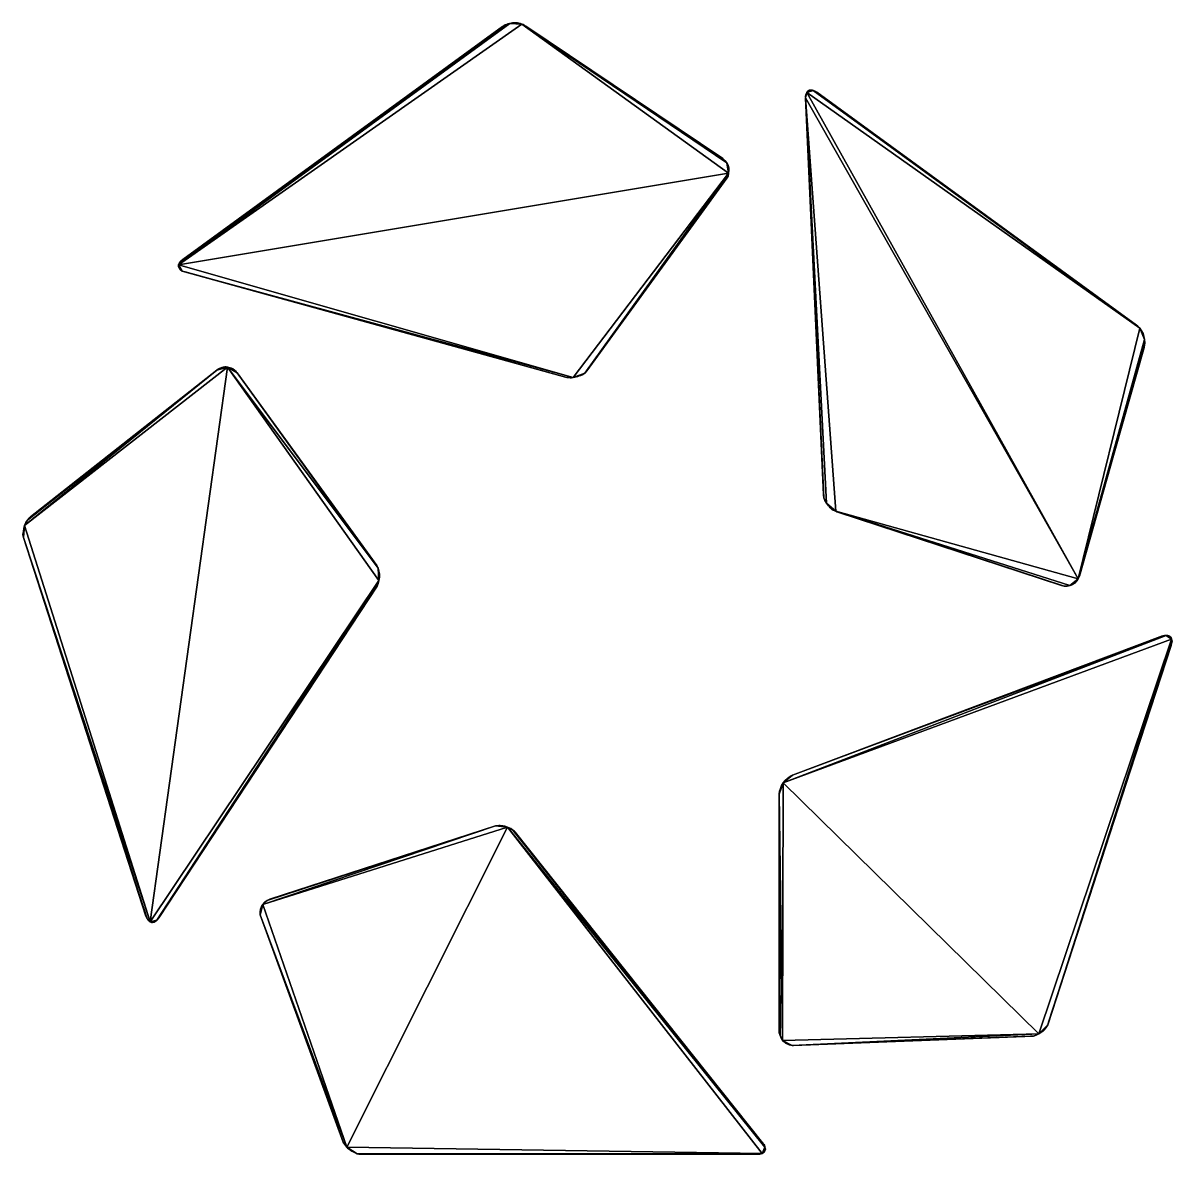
# Model space of a CAD drawing. Header units: millimetres. Extents: x 245 to 2830, y 44 to 1976.
# Drawn here: x 2354.1 to 2452.5, y 59.4 to 156.3 of the extents above; entities that cross this region are included whole.
import ezdxf

# ---------------------------------------------------------------- set-up
doc = ezdxf.new("R2010")
doc.units = ezdxf.units.MM
doc.layers.add('FloorPlan-page-1', color=7, linetype='Continuous')

msp = doc.modelspace()

# ---------------------------------------------------------------- linework, layer by layer
at = {"layer": 'FloorPlan-page-1', "color": 7, "true_color": 0x000000}
for points in [[(2395.808, 156.204, -0.05), (2395.295, 156.01, -0.05), (2367.446, 135.534, -0.05)], [(2396.833, 156.149, -0.05), (2395.808, 156.204, -0.05), (2367.446, 135.534, -0.05)], [(2414.545, 143.393, -0.05), (2396.833, 156.149, -0.05), (2367.446, 135.534, -0.05)], [(2395.295, 156.01, -0.05), (2367.643, 135.866, -0.05), (2367.446, 135.534, -0.05)], [(2395.295, 156.01, -0.05), (2367.801, 136.005, -0.05), (2367.643, 135.866, -0.05)], [(2395.295, 156.01, -0.05), (2395.177, 155.955, -0.05), (2367.801, 136.005, -0.05)], [(2395.808, 156.204, -0.05), (2395.532, 156.121, -0.05), (2395.295, 156.01, -0.05)], [(2395.532, 156.121, -0.05), (2395.413, 156.093, -0.05), (2395.295, 156.01, -0.05)], [(2395.808, 156.204, -0.05), (2395.65, 156.176, -0.05), (2395.532, 156.121, -0.05)], [(2396.044, 156.259, -0.05), (2395.926, 156.232, -0.05), (2395.808, 156.204, -0.05)], [(2396.321, 156.259, -0.05), (2396.044, 156.259, -0.05), (2395.808, 156.204, -0.05)], [(2396.833, 156.149, -0.05), (2396.321, 156.259, -0.05), (2395.808, 156.204, -0.05)], [(2396.321, 156.259, -0.05), (2396.202, 156.259, -0.05), (2396.044, 156.259, -0.05)], [(2396.597, 156.232, -0.05), (2396.478, 156.259, -0.05), (2396.321, 156.259, -0.05)], [(2396.833, 156.149, -0.05), (2396.597, 156.232, -0.05), (2396.321, 156.259, -0.05)], [(2396.833, 156.149, -0.05), (2396.715, 156.204, -0.05), (2396.597, 156.232, -0.05)], [(2397.07, 156.038, -0.05), (2396.952, 156.121, -0.05), (2396.833, 156.149, -0.05)], [(2414.071, 144.638, -0.05), (2397.07, 156.038, -0.05), (2396.833, 156.149, -0.05)], [(2414.387, 144.278, -0.05), (2414.071, 144.638, -0.05), (2396.833, 156.149, -0.05)], [(2414.545, 143.393, -0.05), (2414.387, 144.278, -0.05), (2396.833, 156.149, -0.05)], [(2414.071, 144.638, -0.05), (2397.188, 155.983, -0.05), (2397.07, 156.038, -0.05)], [(2421.25, 150.31, -0.05), (2421.171, 150.144, -0.05), (2421.132, 149.923, -0.05)], [(2421.25, 150.31, -0.05), (2421.132, 149.923, -0.05), (2421.132, 149.812, -0.05)], [(2421.132, 149.84, -0.05), (2444.484, 108.639, -0.05), (2421.25, 150.31, -0.05)], [(2421.171, 150.144, -0.05), (2421.132, 150.034, -0.05), (2421.132, 149.923, -0.05)], [(2421.132, 149.84, -0.05), (2422.67, 115.971, -0.05), (2422.67, 115.833, -0.05)], [(2421.132, 149.84, -0.05), (2422.67, 115.833, -0.05), (2422.71, 115.584, -0.05)], [(2421.132, 149.84, -0.05), (2422.71, 115.584, -0.05), (2422.946, 115.114, -0.05)], [(2421.132, 149.84, -0.05), (2422.946, 115.114, -0.05), (2423.735, 114.422, -0.05)], [(2421.132, 149.84, -0.05), (2423.735, 114.422, -0.05), (2444.484, 108.639, -0.05)], [(2421.25, 150.31, -0.05), (2421.211, 150.227, -0.05), (2421.171, 150.144, -0.05)], [(2421.487, 150.504, -0.05), (2421.329, 150.421, -0.05), (2421.25, 150.31, -0.05)], [(2421.803, 150.476, -0.05), (2421.487, 150.504, -0.05), (2421.25, 150.31, -0.05)], [(2449.77, 130.111, -0.05), (2421.803, 150.476, -0.05), (2421.25, 150.31, -0.05)], [(2421.329, 150.421, -0.05), (2421.29, 150.366, -0.05), (2421.25, 150.31, -0.05)], [(2444.484, 108.639, -0.05), (2449.77, 130.111, -0.05), (2421.25, 150.31, -0.05)], [(2421.487, 150.504, -0.05), (2421.408, 150.476, -0.05), (2421.329, 150.421, -0.05)], [(2421.645, 150.504, -0.05), (2421.526, 150.504, -0.05), (2421.487, 150.504, -0.05)], [(2421.803, 150.476, -0.05), (2421.645, 150.504, -0.05), (2421.487, 150.504, -0.05)], [(2421.803, 150.476, -0.05), (2421.724, 150.504, -0.05), (2421.645, 150.504, -0.05)], [(2422, 150.393, -0.05), (2421.881, 150.449, -0.05), (2421.803, 150.476, -0.05)], [(2449.493, 130.36, -0.05), (2422, 150.393, -0.05), (2421.803, 150.476, -0.05)], [(2449.77, 130.111, -0.05), (2449.493, 130.36, -0.05), (2421.803, 150.476, -0.05)], [(2449.493, 130.36, -0.05), (2422.118, 150.338, -0.05), (2422, 150.393, -0.05)], [(2414.229, 144.472, -0.05), (2414.15, 144.555, -0.05), (2414.071, 144.638, -0.05)], [(2414.387, 144.278, -0.05), (2414.229, 144.472, -0.05), (2414.071, 144.638, -0.05)], [(2414.387, 144.278, -0.05), (2414.308, 144.389, -0.05), (2414.229, 144.472, -0.05)], [(2414.505, 144.084, -0.05), (2414.466, 144.195, -0.05), (2414.387, 144.278, -0.05)], [(2414.584, 143.863, -0.05), (2414.505, 144.084, -0.05), (2414.387, 144.278, -0.05)], [(2414.545, 143.393, -0.05), (2414.584, 143.863, -0.05), (2414.387, 144.278, -0.05)], [(2414.584, 143.863, -0.05), (2414.545, 143.974, -0.05), (2414.505, 144.084, -0.05)], [(2414.545, 143.393, -0.05), (2414.584, 143.614, -0.05), (2414.584, 143.863, -0.05)], [(2414.584, 143.614, -0.05), (2414.584, 143.725, -0.05), (2414.584, 143.863, -0.05)], [(2367.446, 135.534, -0.05), (2401.251, 125.877, -0.05), (2414.545, 143.393, -0.05)], [(2401.251, 125.877, -0.05), (2402.237, 126.265, -0.05), (2414.545, 143.393, -0.05)], [(2402.237, 126.265, -0.05), (2414.387, 142.95, -0.05), (2414.545, 143.393, -0.05)], [(2402.237, 126.265, -0.05), (2402.395, 126.458, -0.05), (2414.387, 142.95, -0.05)], [(2402.395, 126.458, -0.05), (2402.474, 126.569, -0.05), (2414.387, 142.95, -0.05)], [(2414.387, 142.95, -0.05), (2414.505, 143.144, -0.05), (2414.545, 143.393, -0.05)], [(2414.387, 142.95, -0.05), (2414.466, 143.033, -0.05), (2414.505, 143.144, -0.05)], [(2414.505, 143.144, -0.05), (2414.545, 143.254, -0.05), (2414.545, 143.393, -0.05)], [(2414.545, 143.393, -0.05), (2414.584, 143.503, -0.05), (2414.584, 143.614, -0.05)], [(2367.643, 135.866, -0.05), (2367.525, 135.7, -0.05), (2367.446, 135.534, -0.05)], [(2367.643, 135.866, -0.05), (2367.565, 135.783, -0.05), (2367.525, 135.7, -0.05)], [(2367.801, 136.005, -0.05), (2367.722, 135.922, -0.05), (2367.643, 135.866, -0.05)], [(2367.525, 135.7, -0.05), (2367.486, 135.617, -0.05), (2367.446, 135.534, -0.05)], [(2367.446, 135.534, -0.05), (2367.446, 135.479, -0.05), (2367.446, 135.396, -0.05)], [(2367.446, 135.534, -0.05), (2367.446, 135.396, -0.05), (2367.525, 135.258, -0.05)], [(2367.446, 135.534, -0.05), (2367.525, 135.258, -0.05), (2367.762, 135.009, -0.05)], [(2367.446, 135.534, -0.05), (2367.762, 135.009, -0.05), (2401.251, 125.877, -0.05)], [(2367.446, 135.396, -0.05), (2367.486, 135.313, -0.05), (2367.525, 135.258, -0.05)], [(2367.525, 135.258, -0.05), (2367.565, 135.175, -0.05), (2367.604, 135.119, -0.05)], [(2367.525, 135.258, -0.05), (2367.604, 135.119, -0.05), (2367.762, 135.009, -0.05)], [(2367.604, 135.119, -0.05), (2367.683, 135.064, -0.05), (2367.762, 135.009, -0.05)], [(2367.762, 135.009, -0.05), (2367.88, 134.981, -0.05), (2367.998, 134.926, -0.05)], [(2367.762, 135.009, -0.05), (2367.998, 134.926, -0.05), (2400.699, 125.877, -0.05)], [(2367.762, 135.009, -0.05), (2400.699, 125.877, -0.05), (2401.251, 125.877, -0.05)], [(2367.998, 134.926, -0.05), (2400.581, 125.905, -0.05), (2400.699, 125.877, -0.05)], [(2444.484, 108.639, -0.05), (2450.164, 129.142, -0.05), (2449.77, 130.111, -0.05)], [(2449.77, 130.111, -0.05), (2449.612, 130.277, -0.05), (2449.493, 130.36, -0.05)], [(2449.77, 130.111, -0.05), (2449.691, 130.194, -0.05), (2449.612, 130.277, -0.05)], [(2449.927, 129.89, -0.05), (2449.848, 130, -0.05), (2449.77, 130.111, -0.05)], [(2450.046, 129.668, -0.05), (2449.927, 129.89, -0.05), (2449.77, 130.111, -0.05)], [(2450.164, 129.142, -0.05), (2450.046, 129.668, -0.05), (2449.77, 130.111, -0.05)], [(2444.484, 108.639, -0.05), (2450.164, 128.617, -0.05), (2450.164, 129.142, -0.05)], [(2450.046, 129.668, -0.05), (2450.006, 129.779, -0.05), (2449.927, 129.89, -0.05)], [(2450.125, 129.392, -0.05), (2450.085, 129.53, -0.05), (2450.046, 129.668, -0.05)], [(2450.164, 129.142, -0.05), (2450.125, 129.392, -0.05), (2450.046, 129.668, -0.05)], [(2450.164, 129.142, -0.05), (2450.164, 129.281, -0.05), (2450.125, 129.392, -0.05)], [(2450.203, 128.866, -0.05), (2450.203, 129.004, -0.05), (2450.164, 129.142, -0.05)], [(2450.164, 128.617, -0.05), (2450.203, 128.866, -0.05), (2450.164, 129.142, -0.05)], [(2444.484, 108.639, -0.05), (2444.602, 108.86, -0.05), (2450.164, 128.617, -0.05)], [(2444.602, 108.86, -0.05), (2450.164, 128.478, -0.05), (2450.164, 128.617, -0.05)], [(2450.164, 128.617, -0.05), (2450.203, 128.727, -0.05), (2450.203, 128.866, -0.05)], [(2371.627, 126.763, -0.05), (2370.72, 126.514, -0.05), (2354.232, 113.204, -0.05)], [(2371.627, 126.763, -0.05), (2354.232, 113.204, -0.05), (2365.001, 79.253, -0.05)], [(2370.72, 126.514, -0.05), (2354.508, 113.675, -0.05), (2354.232, 113.204, -0.05)], [(2370.72, 126.514, -0.05), (2354.666, 113.868, -0.05), (2354.508, 113.675, -0.05)], [(2370.72, 126.514, -0.05), (2354.745, 113.951, -0.05), (2354.666, 113.868, -0.05)], [(2365.001, 79.253, -0.05), (2384.605, 108.5, -0.05), (2371.627, 126.763, -0.05)], [(2371.627, 126.763, -0.05), (2371.154, 126.735, -0.05), (2370.72, 126.514, -0.05)], [(2371.154, 126.735, -0.05), (2370.957, 126.652, -0.05), (2370.72, 126.514, -0.05)], [(2370.957, 126.652, -0.05), (2370.839, 126.597, -0.05), (2370.72, 126.514, -0.05)], [(2371.154, 126.735, -0.05), (2371.075, 126.707, -0.05), (2370.957, 126.652, -0.05)], [(2371.391, 126.79, -0.05), (2371.272, 126.763, -0.05), (2371.154, 126.735, -0.05)], [(2371.627, 126.763, -0.05), (2371.391, 126.79, -0.05), (2371.154, 126.735, -0.05)], [(2371.627, 126.763, -0.05), (2371.509, 126.79, -0.05), (2371.391, 126.79, -0.05)], [(2371.864, 126.707, -0.05), (2371.746, 126.735, -0.05), (2371.627, 126.763, -0.05)], [(2372.101, 126.624, -0.05), (2371.864, 126.707, -0.05), (2371.627, 126.763, -0.05)], [(2372.456, 126.292, -0.05), (2372.101, 126.624, -0.05), (2371.627, 126.763, -0.05)], [(2384.526, 109.552, -0.05), (2372.456, 126.292, -0.05), (2371.627, 126.763, -0.05)], [(2384.605, 108.5, -0.05), (2384.526, 109.552, -0.05), (2371.627, 126.763, -0.05)], [(2372.101, 126.624, -0.05), (2371.983, 126.68, -0.05), (2371.864, 126.707, -0.05)], [(2372.259, 126.486, -0.05), (2372.18, 126.541, -0.05), (2372.101, 126.624, -0.05)], [(2372.456, 126.292, -0.05), (2372.259, 126.486, -0.05), (2372.101, 126.624, -0.05)], [(2372.456, 126.292, -0.05), (2372.377, 126.403, -0.05), (2372.259, 126.486, -0.05)], [(2384.329, 109.884, -0.05), (2372.456, 126.32, -0.05), (2372.456, 126.292, -0.05)], [(2384.408, 109.773, -0.05), (2384.329, 109.884, -0.05), (2372.456, 126.292, -0.05)], [(2384.526, 109.552, -0.05), (2384.408, 109.773, -0.05), (2372.456, 126.292, -0.05)], [(2401.251, 125.877, -0.05), (2401.764, 126.016, -0.05), (2402.237, 126.265, -0.05)], [(2401.251, 125.877, -0.05), (2401.488, 125.933, -0.05), (2401.764, 126.016, -0.05)], [(2401.488, 125.933, -0.05), (2401.646, 125.96, -0.05), (2401.764, 126.016, -0.05)], [(2401.764, 126.016, -0.05), (2402.001, 126.126, -0.05), (2402.237, 126.265, -0.05)], [(2401.764, 126.016, -0.05), (2401.882, 126.071, -0.05), (2402.001, 126.126, -0.05)], [(2402.001, 126.126, -0.05), (2402.119, 126.209, -0.05), (2402.237, 126.265, -0.05)], [(2402.237, 126.265, -0.05), (2402.316, 126.375, -0.05), (2402.395, 126.458, -0.05)], [(2400.699, 125.877, -0.05), (2400.857, 125.877, -0.05), (2400.975, 125.85, -0.05)], [(2400.699, 125.877, -0.05), (2400.975, 125.85, -0.05), (2401.251, 125.877, -0.05)], [(2400.975, 125.85, -0.05), (2401.093, 125.85, -0.05), (2401.251, 125.877, -0.05)], [(2401.251, 125.877, -0.05), (2401.37, 125.905, -0.05), (2401.488, 125.933, -0.05)], [(2422.67, 115.833, -0.05), (2422.67, 115.722, -0.05), (2422.71, 115.584, -0.05)], [(2422.71, 115.584, -0.05), (2422.749, 115.446, -0.05), (2422.789, 115.335, -0.05)], [(2422.71, 115.584, -0.05), (2422.789, 115.335, -0.05), (2422.946, 115.114, -0.05)], [(2422.789, 115.335, -0.05), (2422.868, 115.224, -0.05), (2422.946, 115.114, -0.05)], [(2422.946, 115.114, -0.05), (2423.025, 115.003, -0.05), (2423.104, 114.892, -0.05)], [(2422.946, 115.114, -0.05), (2423.104, 114.892, -0.05), (2423.301, 114.699, -0.05)], [(2422.946, 115.114, -0.05), (2423.301, 114.699, -0.05), (2423.735, 114.422, -0.05)], [(2423.104, 114.892, -0.05), (2423.183, 114.782, -0.05), (2423.301, 114.699, -0.05)], [(2423.301, 114.699, -0.05), (2423.38, 114.616, -0.05), (2423.499, 114.533, -0.05)], [(2423.301, 114.699, -0.05), (2423.499, 114.533, -0.05), (2423.735, 114.422, -0.05)], [(2423.499, 114.533, -0.05), (2423.617, 114.477, -0.05), (2423.735, 114.422, -0.05)], [(2423.735, 114.422, -0.05), (2423.814, 114.366, -0.05), (2443.064, 108.058, -0.05)], [(2423.735, 114.422, -0.05), (2443.064, 108.058, -0.05), (2443.3, 108.002, -0.05)], [(2423.735, 114.422, -0.05), (2443.3, 108.002, -0.05), (2443.774, 108.058, -0.05)], [(2423.735, 114.422, -0.05), (2443.774, 108.058, -0.05), (2444.484, 108.639, -0.05)], [(2354.232, 113.204, -0.05), (2354.192, 112.955, -0.05), (2354.153, 112.706, -0.05)], [(2354.232, 113.204, -0.05), (2354.153, 112.706, -0.05), (2354.153, 112.181, -0.05)], [(2354.232, 113.204, -0.05), (2354.153, 112.181, -0.05), (2365.001, 79.253, -0.05)], [(2354.232, 113.204, -0.05), (2354.192, 113.094, -0.05), (2354.192, 112.955, -0.05)], [(2354.508, 113.675, -0.05), (2354.35, 113.453, -0.05), (2354.232, 113.204, -0.05)], [(2354.35, 113.453, -0.05), (2354.311, 113.343, -0.05), (2354.232, 113.204, -0.05)], [(2354.508, 113.675, -0.05), (2354.429, 113.564, -0.05), (2354.35, 113.453, -0.05)], [(2354.666, 113.868, -0.05), (2354.587, 113.785, -0.05), (2354.508, 113.675, -0.05)], [(2354.153, 112.706, -0.05), (2354.114, 112.568, -0.05), (2354.114, 112.43, -0.05)], [(2354.153, 112.706, -0.05), (2354.114, 112.43, -0.05), (2354.153, 112.181, -0.05)], [(2354.114, 112.43, -0.05), (2354.153, 112.291, -0.05), (2354.153, 112.181, -0.05)], [(2354.192, 112.955, -0.05), (2354.153, 112.817, -0.05), (2354.153, 112.706, -0.05)], [(2354.153, 112.181, -0.05), (2354.192, 112.042, -0.05), (2364.646, 79.723, -0.05)], [(2354.153, 112.181, -0.05), (2364.646, 79.723, -0.05), (2364.764, 79.502, -0.05)], [(2354.153, 112.181, -0.05), (2364.764, 79.502, -0.05), (2365.001, 79.253, -0.05)], [(2384.526, 109.552, -0.05), (2384.487, 109.663, -0.05), (2384.408, 109.773, -0.05)], [(2384.605, 109.303, -0.05), (2384.566, 109.441, -0.05), (2384.526, 109.552, -0.05)], [(2384.645, 109.026, -0.05), (2384.605, 109.303, -0.05), (2384.526, 109.552, -0.05)], [(2384.605, 108.5, -0.05), (2384.645, 109.026, -0.05), (2384.526, 109.552, -0.05)], [(2384.645, 109.026, -0.05), (2384.605, 109.164, -0.05), (2384.605, 109.303, -0.05)], [(2365.001, 79.253, -0.05), (2365.592, 79.391, -0.05), (2384.605, 108.5, -0.05)], [(2365.592, 79.391, -0.05), (2384.447, 108.002, -0.05), (2384.605, 108.5, -0.05)], [(2384.447, 108.002, -0.05), (2384.526, 108.224, -0.05), (2384.605, 108.5, -0.05)], [(2384.526, 108.224, -0.05), (2384.566, 108.362, -0.05), (2384.605, 108.5, -0.05)], [(2384.605, 108.5, -0.05), (2384.645, 108.777, -0.05), (2384.645, 109.026, -0.05)], [(2384.605, 108.5, -0.05), (2384.605, 108.639, -0.05), (2384.645, 108.777, -0.05)], [(2384.645, 108.777, -0.05), (2384.645, 108.888, -0.05), (2384.645, 109.026, -0.05)], [(2443.774, 108.058, -0.05), (2444.208, 108.279, -0.05), (2444.484, 108.639, -0.05)], [(2443.774, 108.058, -0.05), (2444.011, 108.141, -0.05), (2444.208, 108.279, -0.05)], [(2444.011, 108.141, -0.05), (2444.089, 108.196, -0.05), (2444.208, 108.279, -0.05)], [(2444.208, 108.279, -0.05), (2444.366, 108.445, -0.05), (2444.484, 108.639, -0.05)], [(2444.208, 108.279, -0.05), (2444.287, 108.362, -0.05), (2444.366, 108.445, -0.05)], [(2444.366, 108.445, -0.05), (2444.444, 108.528, -0.05), (2444.484, 108.639, -0.05)], [(2444.484, 108.639, -0.05), (2444.563, 108.749, -0.05), (2444.602, 108.86, -0.05)], [(2365.592, 79.391, -0.05), (2365.75, 79.585, -0.05), (2384.447, 108.002, -0.05)], [(2365.75, 79.585, -0.05), (2384.368, 107.892, -0.05), (2384.447, 108.002, -0.05)], [(2384.447, 108.002, -0.05), (2384.487, 108.113, -0.05), (2384.526, 108.224, -0.05)], [(2443.064, 108.058, -0.05), (2443.182, 108.03, -0.05), (2443.3, 108.002, -0.05)], [(2443.3, 108.002, -0.05), (2443.537, 108.002, -0.05), (2443.774, 108.058, -0.05)], [(2443.3, 108.002, -0.05), (2443.419, 108.002, -0.05), (2443.537, 108.002, -0.05)], [(2443.537, 108.002, -0.05), (2443.655, 108.03, -0.05), (2443.774, 108.058, -0.05)], [(2443.774, 108.058, -0.05), (2443.892, 108.085, -0.05), (2444.011, 108.141, -0.05)], [(2452.018, 103.769, -0.05), (2420.027, 91.815, -0.05), (2419.239, 91.151, -0.05)], [(2452.491, 103.464, -0.05), (2452.018, 103.769, -0.05), (2419.239, 91.151, -0.05)], [(2441.131, 69.651, -0.05), (2452.491, 103.464, -0.05), (2419.239, 91.151, -0.05)], [(2452.018, 103.769, -0.05), (2451.781, 103.741, -0.05), (2420.027, 91.815, -0.05)], [(2451.702, 103.713, -0.05), (2451.702, 103.741, -0.05), (2420.027, 91.815, -0.05)], [(2451.781, 103.741, -0.05), (2451.702, 103.713, -0.05), (2420.027, 91.815, -0.05)], [(2441.131, 69.651, -0.05), (2441.88, 70.426, -0.05), (2452.491, 103.464, -0.05)], [(2441.88, 70.426, -0.05), (2452.491, 103.077, -0.05), (2452.491, 103.464, -0.05)], [(2452.018, 103.769, -0.05), (2451.9, 103.769, -0.05), (2451.781, 103.741, -0.05)], [(2452.176, 103.769, -0.05), (2452.097, 103.769, -0.05), (2452.018, 103.769, -0.05)], [(2452.334, 103.713, -0.05), (2452.176, 103.769, -0.05), (2452.018, 103.769, -0.05)], [(2452.491, 103.464, -0.05), (2452.334, 103.713, -0.05), (2452.018, 103.769, -0.05)], [(2452.334, 103.713, -0.05), (2452.255, 103.741, -0.05), (2452.176, 103.769, -0.05)], [(2452.452, 103.603, -0.05), (2452.373, 103.658, -0.05), (2452.334, 103.713, -0.05)], [(2452.491, 103.464, -0.05), (2452.452, 103.603, -0.05), (2452.334, 103.713, -0.05)], [(2452.491, 103.464, -0.05), (2452.491, 103.547, -0.05), (2452.452, 103.603, -0.05)], [(2452.531, 103.298, -0.05), (2452.531, 103.381, -0.05), (2452.491, 103.464, -0.05)], [(2452.491, 103.077, -0.05), (2452.531, 103.298, -0.05), (2452.491, 103.464, -0.05)], [(2441.88, 70.426, -0.05), (2441.959, 70.647, -0.05), (2452.491, 103.077, -0.05)], [(2441.959, 70.647, -0.05), (2452.491, 102.966, -0.05), (2452.491, 103.077, -0.05)], [(2452.491, 103.077, -0.05), (2452.531, 103.188, -0.05), (2452.531, 103.298, -0.05)], [(2420.027, 91.815, -0.05), (2419.594, 91.538, -0.05), (2419.239, 91.151, -0.05)], [(2419.594, 91.538, -0.05), (2419.396, 91.372, -0.05), (2419.239, 91.151, -0.05)], [(2419.594, 91.538, -0.05), (2419.515, 91.455, -0.05), (2419.396, 91.372, -0.05)], [(2420.027, 91.815, -0.05), (2419.83, 91.704, -0.05), (2419.594, 91.538, -0.05)], [(2419.83, 91.704, -0.05), (2419.712, 91.621, -0.05), (2419.594, 91.538, -0.05)], [(2420.027, 91.815, -0.05), (2419.909, 91.76, -0.05), (2419.83, 91.704, -0.05)], [(2419.239, 91.151, -0.05), (2419.002, 90.681, -0.05), (2418.884, 90.183, -0.05)], [(2419.239, 91.151, -0.05), (2418.884, 90.183, -0.05), (2419.16, 69.098, -0.05)], [(2419.002, 90.681, -0.05), (2418.923, 90.432, -0.05), (2418.884, 90.183, -0.05)], [(2419.002, 90.681, -0.05), (2418.962, 90.542, -0.05), (2418.923, 90.432, -0.05)], [(2419.239, 91.151, -0.05), (2419.081, 90.93, -0.05), (2419.002, 90.681, -0.05)], [(2419.081, 90.93, -0.05), (2419.041, 90.791, -0.05), (2419.002, 90.681, -0.05)], [(2419.239, 91.151, -0.05), (2419.16, 91.04, -0.05), (2419.081, 90.93, -0.05)], [(2419.239, 91.151, -0.05), (2419.16, 69.098, -0.05), (2441.131, 69.651, -0.05)], [(2419.396, 91.372, -0.05), (2419.317, 91.262, -0.05), (2419.239, 91.151, -0.05)], [(2418.923, 90.432, -0.05), (2418.884, 90.293, -0.05), (2418.884, 90.183, -0.05)], [(2418.884, 90.183, -0.05), (2418.884, 69.873, -0.05), (2418.884, 69.734, -0.05)], [(2418.884, 90.183, -0.05), (2418.884, 69.734, -0.05), (2418.962, 69.513, -0.05)], [(2418.884, 90.183, -0.05), (2418.962, 69.513, -0.05), (2419.16, 69.098, -0.05)], [(2394.585, 87.471, -0.05), (2375.02, 81.079, -0.05), (2374.665, 80.747, -0.05)], [(2395.611, 87.36, -0.05), (2394.585, 87.471, -0.05), (2374.665, 80.747, -0.05)], [(2395.611, 87.36, -0.05), (2374.665, 80.747, -0.05), (2381.844, 59.939, -0.05)], [(2394.585, 87.471, -0.05), (2375.257, 81.19, -0.05), (2375.02, 81.079, -0.05)], [(2394.585, 87.471, -0.05), (2394.467, 87.416, -0.05), (2375.257, 81.19, -0.05)], [(2381.844, 59.939, -0.05), (2417.424, 59.413, -0.05), (2395.611, 87.36, -0.05)], [(2394.861, 87.499, -0.05), (2394.703, 87.471, -0.05), (2394.585, 87.471, -0.05)], [(2395.098, 87.471, -0.05), (2394.861, 87.499, -0.05), (2394.585, 87.471, -0.05)], [(2395.611, 87.36, -0.05), (2395.098, 87.471, -0.05), (2394.585, 87.471, -0.05)], [(2395.098, 87.471, -0.05), (2394.979, 87.499, -0.05), (2394.861, 87.499, -0.05)], [(2395.374, 87.443, -0.05), (2395.216, 87.471, -0.05), (2395.098, 87.471, -0.05)], [(2395.611, 87.36, -0.05), (2395.374, 87.443, -0.05), (2395.098, 87.471, -0.05)], [(2395.611, 87.36, -0.05), (2395.492, 87.388, -0.05), (2395.374, 87.443, -0.05)], [(2395.887, 87.25, -0.05), (2395.729, 87.305, -0.05), (2395.611, 87.36, -0.05)], [(2396.084, 87.111, -0.05), (2395.887, 87.25, -0.05), (2395.611, 87.36, -0.05)], [(2417.463, 60.326, -0.05), (2396.084, 87.111, -0.05), (2395.611, 87.36, -0.05)], [(2417.661, 59.939, -0.05), (2417.463, 60.326, -0.05), (2395.611, 87.36, -0.05)], [(2417.424, 59.413, -0.05), (2417.661, 59.939, -0.05), (2395.611, 87.36, -0.05)], [(2396.084, 87.111, -0.05), (2395.966, 87.167, -0.05), (2395.887, 87.25, -0.05)], [(2396.281, 86.945, -0.05), (2396.202, 87.028, -0.05), (2396.084, 87.111, -0.05)], [(2417.463, 60.326, -0.05), (2396.281, 86.945, -0.05), (2396.084, 87.111, -0.05)], [(2417.463, 60.326, -0.05), (2396.36, 86.834, -0.05), (2396.281, 86.945, -0.05)], [(2374.665, 80.747, -0.05), (2374.468, 80.332, -0.05), (2374.428, 79.862, -0.05)], [(2374.665, 80.747, -0.05), (2374.428, 79.862, -0.05), (2381.844, 59.939, -0.05)], [(2374.665, 80.747, -0.05), (2374.546, 80.553, -0.05), (2374.468, 80.332, -0.05)], [(2374.665, 80.747, -0.05), (2374.586, 80.664, -0.05), (2374.546, 80.553, -0.05)], [(2375.02, 81.079, -0.05), (2374.823, 80.941, -0.05), (2374.665, 80.747, -0.05)], [(2374.823, 80.941, -0.05), (2374.744, 80.858, -0.05), (2374.665, 80.747, -0.05)], [(2375.02, 81.079, -0.05), (2374.901, 80.996, -0.05), (2374.823, 80.941, -0.05)], [(2375.257, 81.19, -0.05), (2375.138, 81.134, -0.05), (2375.02, 81.079, -0.05)], [(2364.646, 79.723, -0.05), (2364.724, 79.613, -0.05), (2364.764, 79.502, -0.05)], [(2374.468, 80.332, -0.05), (2374.428, 80.221, -0.05), (2374.428, 80.111, -0.05)], [(2374.468, 80.332, -0.05), (2374.428, 80.111, -0.05), (2374.428, 79.862, -0.05)], [(2374.428, 80.111, -0.05), (2374.428, 79.972, -0.05), (2374.428, 79.862, -0.05)], [(2374.428, 79.862, -0.05), (2374.468, 79.723, -0.05), (2374.507, 79.613, -0.05)], [(2374.428, 79.862, -0.05), (2374.507, 79.613, -0.05), (2381.528, 60.382, -0.05)], [(2374.428, 79.862, -0.05), (2381.528, 60.382, -0.05), (2381.844, 59.939, -0.05)], [(2374.546, 80.553, -0.05), (2374.507, 80.443, -0.05), (2374.468, 80.332, -0.05)], [(2364.764, 79.502, -0.05), (2364.803, 79.419, -0.05), (2364.882, 79.363, -0.05)], [(2364.764, 79.502, -0.05), (2364.882, 79.363, -0.05), (2365.001, 79.253, -0.05)], [(2364.882, 79.363, -0.05), (2364.922, 79.28, -0.05), (2365.001, 79.253, -0.05)], [(2365.001, 79.253, -0.05), (2365.277, 79.225, -0.05), (2365.592, 79.391, -0.05)], [(2365.001, 79.253, -0.05), (2365.079, 79.225, -0.05), (2365.119, 79.197, -0.05)], [(2365.001, 79.253, -0.05), (2365.119, 79.197, -0.05), (2365.277, 79.225, -0.05)], [(2365.119, 79.197, -0.05), (2365.198, 79.197, -0.05), (2365.277, 79.225, -0.05)], [(2365.277, 79.225, -0.05), (2365.435, 79.28, -0.05), (2365.592, 79.391, -0.05)], [(2365.277, 79.225, -0.05), (2365.356, 79.225, -0.05), (2365.435, 79.28, -0.05)], [(2365.435, 79.28, -0.05), (2365.513, 79.336, -0.05), (2365.592, 79.391, -0.05)], [(2365.592, 79.391, -0.05), (2365.671, 79.474, -0.05), (2365.75, 79.585, -0.05)], [(2374.507, 79.613, -0.05), (2381.489, 60.492, -0.05), (2381.528, 60.382, -0.05)], [(2441.131, 69.651, -0.05), (2441.565, 69.983, -0.05), (2441.88, 70.426, -0.05)], [(2441.131, 69.651, -0.05), (2441.368, 69.817, -0.05), (2441.565, 69.983, -0.05)], [(2441.368, 69.817, -0.05), (2441.486, 69.9, -0.05), (2441.565, 69.983, -0.05)], [(2441.565, 69.983, -0.05), (2441.723, 70.177, -0.05), (2441.88, 70.426, -0.05)], [(2441.565, 69.983, -0.05), (2441.644, 70.094, -0.05), (2441.723, 70.177, -0.05)], [(2441.723, 70.177, -0.05), (2441.802, 70.288, -0.05), (2441.88, 70.426, -0.05)], [(2441.88, 70.426, -0.05), (2441.92, 70.537, -0.05), (2441.959, 70.647, -0.05)], [(2418.884, 69.734, -0.05), (2418.923, 69.624, -0.05), (2418.962, 69.513, -0.05)], [(2418.962, 69.513, -0.05), (2419.002, 69.402, -0.05), (2419.041, 69.291, -0.05)], [(2418.962, 69.513, -0.05), (2419.041, 69.291, -0.05), (2419.16, 69.098, -0.05)], [(2419.041, 69.291, -0.05), (2419.12, 69.181, -0.05), (2419.16, 69.098, -0.05)], [(2419.16, 69.098, -0.05), (2419.988, 68.655, -0.05), (2441.131, 69.651, -0.05)], [(2419.16, 69.098, -0.05), (2419.239, 69.015, -0.05), (2419.357, 68.932, -0.05)], [(2419.16, 69.098, -0.05), (2419.357, 68.932, -0.05), (2419.554, 68.793, -0.05)], [(2419.16, 69.098, -0.05), (2419.554, 68.793, -0.05), (2419.988, 68.655, -0.05)], [(2419.357, 68.932, -0.05), (2419.436, 68.849, -0.05), (2419.554, 68.793, -0.05)], [(2419.988, 68.655, -0.05), (2440.658, 69.457, -0.05), (2441.131, 69.651, -0.05)], [(2419.988, 68.655, -0.05), (2420.106, 68.655, -0.05), (2440.421, 69.457, -0.05)], [(2419.988, 68.655, -0.05), (2440.421, 69.457, -0.05), (2440.658, 69.457, -0.05)], [(2440.421, 69.457, -0.05), (2440.539, 69.457, -0.05), (2440.658, 69.457, -0.05)], [(2440.658, 69.457, -0.05), (2440.894, 69.54, -0.05), (2441.131, 69.651, -0.05)], [(2440.658, 69.457, -0.05), (2440.776, 69.513, -0.05), (2440.894, 69.54, -0.05)], [(2440.894, 69.54, -0.05), (2441.013, 69.596, -0.05), (2441.131, 69.651, -0.05)], [(2441.131, 69.651, -0.05), (2441.249, 69.734, -0.05), (2441.368, 69.817, -0.05)], [(2419.554, 68.793, -0.05), (2419.633, 68.766, -0.05), (2419.751, 68.71, -0.05)], [(2419.554, 68.793, -0.05), (2419.751, 68.71, -0.05), (2419.988, 68.655, -0.05)], [(2419.751, 68.71, -0.05), (2419.87, 68.683, -0.05), (2419.988, 68.655, -0.05)], [(2381.528, 60.382, -0.05), (2381.607, 60.271, -0.05), (2381.686, 60.16, -0.05)], [(2381.528, 60.382, -0.05), (2381.686, 60.16, -0.05), (2381.844, 59.939, -0.05)], [(2381.686, 60.16, -0.05), (2381.765, 60.05, -0.05), (2381.844, 59.939, -0.05)], [(2417.542, 60.216, -0.05), (2417.503, 60.326, -0.05), (2417.463, 60.326, -0.05)], [(2417.621, 60.133, -0.05), (2417.542, 60.216, -0.05), (2417.463, 60.326, -0.05)], [(2417.661, 59.939, -0.05), (2417.621, 60.133, -0.05), (2417.463, 60.326, -0.05)], [(2417.661, 59.939, -0.05), (2417.661, 60.022, -0.05), (2417.621, 60.133, -0.05)], [(2381.844, 59.939, -0.05), (2381.923, 59.856, -0.05), (2382.041, 59.773, -0.05)], [(2381.844, 59.939, -0.05), (2382.041, 59.773, -0.05), (2382.278, 59.607, -0.05)], [(2381.844, 59.939, -0.05), (2382.278, 59.607, -0.05), (2382.751, 59.385, -0.05)], [(2381.844, 59.939, -0.05), (2382.751, 59.385, -0.05), (2417.424, 59.413, -0.05)], [(2382.041, 59.773, -0.05), (2382.16, 59.69, -0.05), (2382.278, 59.607, -0.05)], [(2382.278, 59.607, -0.05), (2382.396, 59.551, -0.05), (2382.515, 59.496, -0.05)], [(2382.278, 59.607, -0.05), (2382.515, 59.496, -0.05), (2382.751, 59.385, -0.05)], [(2382.515, 59.496, -0.05), (2382.633, 59.441, -0.05), (2382.751, 59.385, -0.05)], [(2382.751, 59.385, -0.05), (2416.99, 59.358, -0.05), (2417.424, 59.413, -0.05)], [(2382.751, 59.385, -0.05), (2382.87, 59.358, -0.05), (2382.988, 59.358, -0.05)], [(2382.751, 59.385, -0.05), (2382.988, 59.358, -0.05), (2416.99, 59.358, -0.05)], [(2382.988, 59.358, -0.05), (2383.146, 59.358, -0.05), (2416.99, 59.358, -0.05)], [(2416.99, 59.358, -0.05), (2417.227, 59.358, -0.05), (2417.424, 59.413, -0.05)], [(2416.99, 59.358, -0.05), (2417.108, 59.358, -0.05), (2417.227, 59.358, -0.05)], [(2417.227, 59.358, -0.05), (2417.345, 59.385, -0.05), (2417.424, 59.413, -0.05)], [(2417.424, 59.413, -0.05), (2417.661, 59.635, -0.05), (2417.661, 59.939, -0.05)], [(2417.424, 59.413, -0.05), (2417.542, 59.496, -0.05), (2417.661, 59.635, -0.05)], [(2417.424, 59.413, -0.05), (2417.503, 59.468, -0.05), (2417.542, 59.496, -0.05)], [(2417.542, 59.496, -0.05), (2417.621, 59.551, -0.05), (2417.661, 59.635, -0.05)], [(2417.7, 59.773, -0.05), (2417.7, 59.856, -0.05), (2417.661, 59.939, -0.05)], [(2417.661, 59.635, -0.05), (2417.7, 59.773, -0.05), (2417.661, 59.939, -0.05)], [(2417.661, 59.635, -0.05), (2417.661, 59.69, -0.05), (2417.7, 59.773, -0.05)]]:
    msp.add_3dface(points, dxfattribs=at)

doc.saveas('drawing.dxf')
